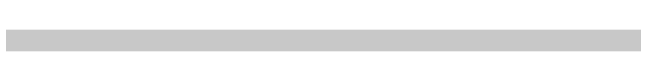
# Model space of a CAD drawing. Extents: x 0 to 2972856, y -1269770 to 0.
# Drawn here: x 2819647 to 2822220, y -1000634 to -1000544 of the extents above; entities that cross this region are included whole.
import ezdxf
from ezdxf.enums import TextEntityAlignment as Align

# ---------------------------------------------------------------- set-up
doc = ezdxf.new("R2010")
doc.units = 0
doc.header["$LTSCALE"] = 1000
doc.linetypes.add('接地线', pattern=[1.35002, 0.5, -1e-05, 1e-05, 0.5, -0.125, 0.1, -0.125])
doc.layers.add('BTTK', color=7, linetype='Continuous')
doc.layers.add('电-线路-接地网', color=6, linetype='接地线')
doc.styles.add('HZ(TK)', font='geniso.shx', dxfattribs={"width": 0.9, "bigfont": 'hztxt.shx'})

# ---------------------------------------------------------------- blocks, each defined once
blk = doc.blocks.new('vhtemplate_2020年新竖式图框_A0')
at = {"layer": 'BTTK', "const_width": 0.6}
blk.add_lwpolyline([(1179, 761), (1109, 761)], dxfattribs=at)
at = {"layer": 'BTTK', "color": 4, "style": 'HZ(TK)', "width": 0.9}
for tag, p in [('合作单位', (1144, 743.5)), ('建设单位', (1144, 209.5)), ('工程名称', (1144, 176.5)), ('子项名称', (1154, 160)), ('图纸名称', (1144, 141))]:
    blk.add_attdef(tag, text='', height=3.5, dxfattribs=at).set_placement(p, align=Align.MIDDLE_CENTER)
for tag, p in [('注册证书号', (1156.5, 309.006)), ('注册印章号', (1156.5, 301.006)), ('设计号', (1154, 193)), ('图别', (1137.75, 34)), ('图号', (1170.25, 34)), ('版本号', (1137.75, 26)), ('日期', (1170.25, 26))]:
    blk.add_attdef(tag, text='', height=3.5, dxfattribs=at).set_placement(p, align=Align.MIDDLE)

msp = doc.modelspace()

# ---------------------------------------------------------------- block references
at = {"layer": '电-线路-接地网', "linetype": 'ByBlock', "xscale": 150, "yscale": 150, "zscale": 150}
msp.add_blockref('vhtemplate_2020年新竖式图框_A0', (2649645.9, -1114739.4), dxfattribs=at)

doc.saveas('drawing.dxf')
